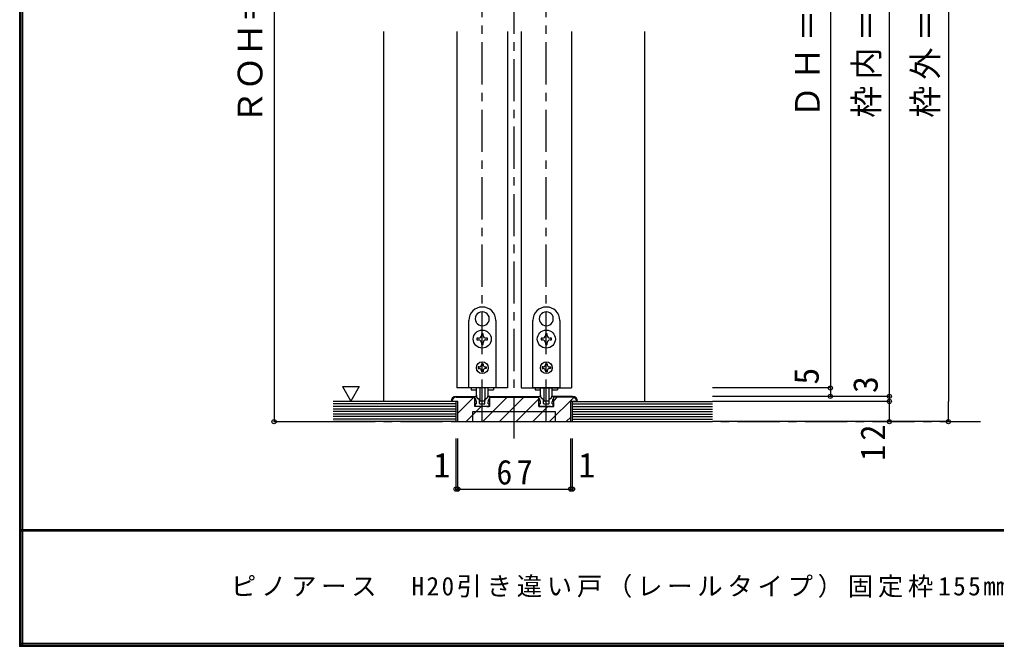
# Model space of a CAD drawing. Units: millimetres, scale not verified. Extents: x -973 to 977, y -718 to 696.
# Drawn here: x -973 to -394, y -701 to -329 of the extents above; entities that cross this region are included whole.
import ezdxf
from ezdxf.enums import TextEntityAlignment as Align

# ---------------------------------------------------------------- set-up
doc = ezdxf.new("R2010")
doc.units = ezdxf.units.MM
doc.header["$LTSCALE"] = 5
doc.header["$PDMODE"] = 32
doc.header["$PDSIZE"] = 2.5
doc.linetypes.add('CHAIN1', pattern=[8, 5, -1, 1, -1])
doc.linetypes.add('DASHED1', pattern=[1.8, 1.2, -0.6])
for name, color, linetype in [('0-1_通り芯', 4, 'CHAIN1'), ('0-2_柱', 7, 'Continuous'), ('0-3_仕上げ', 2, 'Continuous'), ('0-4_枠', 3, 'Continuous'), ('0-6_扉', 6, 'Continuous'), ('0-7_金物', 7, 'Continuous'), ('0-A_文字', 7, 'Continuous'), ('0-B_寸法', 7, 'Continuous'), ('0-C_ハッチ', 4, 'DASHED1'), ('F-1_枠', 6, 'Continuous'), ('F-A_文字', 7, 'Continuous')]:
    doc.layers.add(name, color=color, linetype=linetype)
doc.styles.add('ＭＳ ゴシック', font='')
doc.styles.get('ＭＳ ゴシック').set_extended_font_data('MS Gothic')

msp = doc.modelspace()

# ---------------------------------------------------------------- linework, layer by layer
at = {"layer": '0-1_通り芯'}
for p, q in [((-679.847, -577.5), (-679.847, -2.5)), ((-698.847, -567.5), (-698.847, -74.5)), ((-660.847, -567.5), (-660.847, -74.5)), ((-787.347, -567.5), (-403.347, -567.5))]:
    msp.add_line(p, q, dxfattribs=at)
at = {"layer": '0-2_柱', "color": 4}
for p, q in [((-822.347, -52.5), (-822.347, -567.5)), ((-822.347, -567.5), (-787.347, -567.5))]:
    msp.add_line(p, q, dxfattribs=at)
at = {"layer": '0-2_柱'}
msp.add_point((-822.347, -567.5), dxfattribs=at)
at = {"layer": '0-3_仕上げ'}
for p, q in [((-714.347, -555.5), (-787.347, -555.5)), ((-714.347, -567.5), (-714.347, -555.5)), ((-645.347, -567.5), (-645.347, -555.5)), ((-645.347, -555.5), (-562.347, -555.5)), ((-714.347, -567.5), (-787.347, -567.5)), ((-645.347, -567.5), (-562.347, -567.5))]:
    msp.add_line(p, q, dxfattribs=at)
at = {"layer": '0-3_仕上げ', "color": 7}
for p, q in [((-714.347, -557), (-787.347, -557)), ((-714.347, -558.5), (-787.347, -558.5)), ((-714.347, -560), (-787.347, -560)), ((-714.347, -561.5), (-787.347, -561.5)), ((-645.347, -557), (-562.347, -557)), ((-645.347, -558.5), (-562.347, -558.5)), ((-645.347, -560), (-562.347, -560)), ((-645.347, -561.5), (-562.347, -561.5)), ((-714.347, -563), (-787.347, -563)), ((-714.347, -564.5), (-787.347, -564.5)), ((-714.347, -566), (-787.347, -566)), ((-645.347, -563), (-562.347, -563)), ((-645.347, -564.5), (-562.347, -564.5)), ((-645.347, -566), (-562.347, -566))]:
    msp.add_line(p, q, dxfattribs=at)
at = {"layer": '0-4_枠', "color": 4}
for p, q in [((-757.347, -336), (-757.347, -555.5)), ((-602.347, -555.5), (-602.347, -336))]:
    msp.add_line(p, q, dxfattribs=at)
at = {"layer": '0-4_枠'}
for p, q in [((-713.347, -555.5), (-717.347, -555.5)), ((-714.347, -552.5), (-703.247, -552.5)), ((-714.347, -553), (-703.247, -553)), ((-713.347, -567.5), (-713.347, -555.5)), ((-703.247, -558.5), (-703.247, -552.5)), ((-694.447, -558.5), (-694.447, -552.5)), ((-694.447, -552.5), (-665.247, -552.5)), ((-694.447, -553), (-665.247, -553)), ((-665.247, -558.5), (-665.247, -552.5)), ((-656.447, -558.5), (-656.447, -552.5)), ((-645.347, -552.5), (-656.447, -552.5)), ((-645.347, -553), (-656.447, -553)), ((-642.347, -555.5), (-646.347, -555.5)), ((-646.347, -567.5), (-646.347, -555.5)), ((-704.347, -561.5), (-655.347, -561.5)), ((-704.347, -567.5), (-704.347, -561.5)), ((-694.447, -558.5), (-703.247, -558.5)), ((-665.247, -558.5), (-656.447, -558.5)), ((-655.347, -567.5), (-655.347, -561.5)), ((-713.347, -567.5), (-646.347, -567.5))]:
    msp.add_line(p, q, dxfattribs=at)
for centre, radius, start, end in [((-714.347, -555.5), 3, 90, 180), ((-714.347, -555.5), 2.5, 90.0008, 180), ((-645.347, -555.5), 3, 0, 90), ((-645.347, -555.5), 2.5, 0, 90)]:
    msp.add_arc(centre, radius, start, end, dxfattribs=at)
at = {"layer": '0-6_扉'}
for p, q in [((-713.847, -336), (-713.847, -547.5)), ((-683.847, -336), (-683.847, -547.5)), ((-675.847, -336), (-675.847, -547.5)), ((-645.847, -336), (-645.847, -547.5)), ((-683.847, -547.5), (-713.847, -547.5)), ((-675.847, -547.5), (-645.847, -547.5))]:
    msp.add_line(p, q, dxfattribs=at)
at = {"layer": '0-7_金物'}
for p, q in [((-698.946, -502.351), (-698.847, -502.45)), ((-698.748, -502.351), (-698.847, -502.45)), ((-660.946, -502.351), (-660.847, -502.45)), ((-660.748, -502.351), (-660.847, -502.45)), ((-706.847, -547.5), (-706.847, -507.5)), ((-702.489, -508.489), (-702.354, -508.525)), ((-702.391, -508.66), (-702.354, -508.525)), ((-695.205, -508.489), (-695.34, -508.525)), ((-695.303, -508.66), (-695.34, -508.525)), ((-690.847, -507.5), (-690.847, -547.5)), ((-668.847, -547.5), (-668.847, -507.5)), ((-664.489, -508.489), (-664.354, -508.525)), ((-664.391, -508.66), (-664.354, -508.525)), ((-657.205, -508.489), (-657.34, -508.525)), ((-657.303, -508.66), (-657.34, -508.525)), ((-652.847, -507.5), (-652.847, -547.5)), ((-699.347, -515.35), (-699.347, -516.3)), ((-698.347, -515.35), (-699.347, -515.35)), ((-698.347, -516.3), (-698.347, -515.35)), ((-661.347, -515.35), (-661.347, -516.3)), ((-660.347, -515.35), (-661.347, -515.35)), ((-660.347, -516.3), (-660.347, -515.35)), ((-701.047, -518), (-701.997, -518)), ((-701.997, -518), (-701.997, -519)), ((-701.997, -519), (-701.047, -519)), ((-698.347, -521.65), (-698.347, -520.7)), ((-695.697, -518), (-696.647, -518)), ((-696.647, -519), (-695.697, -519)), ((-695.697, -519), (-695.697, -518)), ((-663.047, -518), (-663.997, -518)), ((-663.997, -518), (-663.997, -519)), ((-663.997, -519), (-663.047, -519)), ((-660.347, -521.65), (-660.347, -520.7)), ((-657.697, -518), (-658.647, -518)), ((-658.647, -519), (-657.697, -519)), ((-657.697, -519), (-657.697, -518)), ((-699.347, -533.1), (-698.347, -533.1)), ((-699.347, -533.1), (-699.347, -533.7)), ((-698.347, -533.1), (-698.347, -533.7)), ((-661.347, -533.1), (-660.347, -533.1)), ((-661.347, -533.1), (-661.347, -533.7)), ((-660.347, -533.1), (-660.347, -533.7)), ((-700.647, -535), (-701.247, -535)), ((-701.247, -535), (-701.247, -536)), ((-701.247, -536), (-700.647, -536)), ((-699.347, -537.3), (-699.347, -537.9)), ((-698.347, -537.9), (-699.347, -537.9)), ((-698.347, -537.3), (-698.347, -537.9)), ((-697.047, -535), (-696.447, -535)), ((-662.647, -535), (-663.247, -535)), ((-663.247, -535), (-663.247, -536)), ((-663.247, -536), (-662.647, -536)), ((-661.347, -537.3), (-661.347, -537.9)), ((-660.347, -537.9), (-661.347, -537.9)), ((-660.347, -537.3), (-660.347, -537.9)), ((-659.047, -535), (-658.447, -535)), ((-690.847, -547.5), (-706.847, -547.5)), ((-705.447, -547.5), (-705.447, -548.7)), ((-705.447, -548.7), (-702.315, -548.7)), ((-702.347, -551.921), (-702.347, -547.5)), ((-700.347, -547.5), (-700.347, -555.121)), ((-697.347, -547.5), (-697.347, -555.121)), ((-695.379, -548.7), (-692.247, -548.7)), ((-695.347, -551.921), (-695.347, -547.5)), ((-692.247, -547.5), (-692.247, -548.7)), ((-652.847, -547.5), (-668.847, -547.5)), ((-667.447, -547.5), (-667.447, -548.7)), ((-667.447, -548.7), (-664.315, -548.7)), ((-664.347, -551.921), (-664.347, -547.5)), ((-662.347, -547.5), (-662.347, -555.121)), ((-659.347, -547.5), (-659.347, -555.121)), ((-657.379, -548.7), (-654.247, -548.7)), ((-657.347, -551.921), (-657.347, -547.5)), ((-654.247, -547.5), (-654.247, -548.7)), ((-703.347, -552.5), (-702.804, -552.5)), ((-703.347, -553.5), (-703.347, -552.5)), ((-701.185, -553.912), (-702.45, -552.647)), ((-702.347, -557), (-702.347, -555.736)), ((-700.973, -554), (-700.647, -554)), ((-700.447, -556.7), (-700.447, -554.2)), ((-697.647, -555.421), (-700.047, -555.421)), ((-697.247, -556.7), (-697.247, -554.2)), ((-696.721, -554), (-697.047, -554)), ((-696.509, -553.912), (-695.243, -552.647)), ((-695.347, -557), (-695.347, -555.736)), ((-665.347, -552.5), (-664.804, -552.5)), ((-665.347, -553.5), (-665.347, -552.5)), ((-663.185, -553.912), (-664.45, -552.647)), ((-664.347, -557), (-664.347, -555.736)), ((-662.973, -554), (-662.647, -554)), ((-662.447, -556.7), (-662.447, -554.2)), ((-659.647, -555.421), (-662.047, -555.421)), ((-659.247, -556.7), (-659.247, -554.2)), ((-658.721, -554), (-659.047, -554)), ((-658.509, -553.912), (-657.243, -552.647)), ((-657.347, -557), (-657.347, -555.736)), ((-702.647, -558.5), (-703.133, -557.274)), ((-702.347, -557), (-702.947, -557)), ((-701.547, -558.5), (-702.647, -558.5)), ((-701.547, -558.5), (-701.347, -558.3)), ((-701.347, -558.3), (-701.147, -558.5)), ((-696.547, -558.5), (-701.147, -558.5)), ((-698.847, -557.3), (-698.547, -557)), ((-698.547, -557), (-697.547, -557)), ((-696.347, -558.3), (-696.547, -558.5)), ((-696.147, -558.5), (-696.347, -558.3)), ((-696.147, -558.5), (-695.047, -558.5)), ((-695.347, -557), (-694.747, -557)), ((-695.047, -558.5), (-694.561, -557.274)), ((-664.647, -558.5), (-665.133, -557.274)), ((-664.347, -557), (-664.947, -557)), ((-663.547, -558.5), (-664.647, -558.5)), ((-663.547, -558.5), (-663.347, -558.3)), ((-663.347, -558.3), (-663.147, -558.5)), ((-658.547, -558.5), (-663.147, -558.5)), ((-660.847, -557.3), (-660.547, -557)), ((-660.547, -557), (-659.547, -557)), ((-658.347, -558.3), (-658.547, -558.5)), ((-658.147, -558.5), (-658.347, -558.3)), ((-658.147, -558.5), (-657.047, -558.5)), ((-657.347, -557), (-656.747, -557)), ((-657.047, -558.5), (-656.561, -557.274))]:
    msp.add_line(p, q, dxfattribs=at)
for points in [[(-699.347, -520.7), (-699.347, -521.65), (-698.347, -521.65)], [(-661.347, -520.7), (-661.347, -521.65), (-660.347, -521.65)], [(-696.447, -535), (-696.447, -536), (-697.047, -536)], [(-658.447, -535), (-658.447, -536), (-659.047, -536)], [(-694.347, -553.5), (-694.347, -552.5), (-694.89, -552.5)], [(-656.347, -553.5), (-656.347, -552.5), (-656.89, -552.5)], [(-700.147, -557), (-699.147, -557), (-698.847, -557.3)], [(-662.147, -557), (-661.147, -557), (-660.847, -557.3)]]:
    msp.add_lwpolyline(points, dxfattribs=at)
for centre, radius in [((-698.847, -518.5), 5.35), ((-660.847, -518.5), 5.35), ((-698.847, -535.5), 3.5), ((-660.847, -535.5), 3.5)]:
    msp.add_circle(centre, radius, dxfattribs=at)
for centre, radius, start, end in [((-698.847, -507.5), 8, 0, 180), ((-698.847, -506.5), 4.15, 91.3645, 208.6355), ((-698.847, -506.5), 4.15, 331.3645, 88.6355), ((-660.847, -507.5), 8, 0, 180), ((-660.847, -506.5), 4.15, 91.3645, 208.6355), ((-660.847, -506.5), 4.15, 331.3645, 88.6355), ((-698.847, -506.5), 4.15, 211.3645, 328.6355), ((-660.847, -506.5), 4.15, 211.3645, 328.6355), ((-701.047, -516.3), 1.7, 270, 0), ((-701.047, -520.7), 1.7, 0, 90), ((-696.647, -516.3), 1.7, 180, 270), ((-696.647, -520.7), 1.7, 90, 180), ((-663.047, -516.3), 1.7, 270, 0), ((-663.047, -520.7), 1.7, 0, 90), ((-658.647, -516.3), 1.7, 180, 270), ((-658.647, -520.7), 1.7, 90, 180), ((-700.647, -533.7), 1.3, 270, 0), ((-700.647, -537.3), 1.3, 0, 90), ((-697.047, -533.7), 1.3, 180, 270), ((-697.047, -537.3), 1.3, 90, 180), ((-662.647, -533.7), 1.3, 270, 0), ((-662.647, -537.3), 1.3, 0, 90), ((-659.047, -533.7), 1.3, 180, 270), ((-659.047, -537.3), 1.3, 90, 180), ((-705.347, -555.736), 3, 0, 48.19), ((-702.804, -553), 0.5, 45, 90), ((-700.347, -551.921), 2, 180, 264.78409), ((-700.973, -553.7), 0.3, 225, 270), ((-700.647, -554.2), 0.2, 0, 90), ((-700.547, -554.112), 0.2, 0, 84.78409), ((-700.047, -555.121), 0.3, 180, 270), ((-697.647, -555.121), 0.3, 270, 0), ((-697.147, -554.112), 0.2, 95.21591, 180), ((-697.047, -554.2), 0.2, 90, 180), ((-697.347, -551.921), 2, 275.21591, 0), ((-696.721, -553.7), 0.3, 270, 315), ((-692.347, -555.736), 3, 131.81, 180), ((-694.89, -553), 0.5, 90, 135), ((-667.347, -555.736), 3, 0, 48.19), ((-664.804, -553), 0.5, 45, 90), ((-662.347, -551.921), 2, 180, 264.78409), ((-662.973, -553.7), 0.3, 225, 270), ((-662.647, -554.2), 0.2, 0, 90), ((-662.547, -554.112), 0.2, 0, 84.78409), ((-662.047, -555.121), 0.3, 180, 270), ((-659.647, -555.121), 0.3, 270, 0), ((-659.147, -554.112), 0.2, 95.21591, 180), ((-659.047, -554.2), 0.2, 90, 180), ((-659.347, -551.921), 2, 275.21591, 0), ((-658.721, -553.7), 0.3, 270, 315), ((-654.347, -555.736), 3, 131.81, 180), ((-656.89, -553), 0.5, 90, 135), ((-702.947, -557.2), 0.2, 90, 201.616), ((-700.147, -556.7), 0.3, 180, 270), ((-697.547, -556.7), 0.3, 270, 0), ((-694.747, -557.2), 0.2, 338.384, 90), ((-664.947, -557.2), 0.2, 90, 201.616), ((-662.147, -556.7), 0.3, 180, 270), ((-659.547, -556.7), 0.3, 270, 0), ((-656.747, -557.2), 0.2, 338.384, 90)]:
    msp.add_arc(centre, radius, start, end, dxfattribs=at)
at = {"layer": '0-A_文字'}
msp.add_line((-781.782, -546.686), (-776.782, -555.347), dxfattribs=at)
msp.add_lwpolyline([(-781.782, -546.686), (-771.782, -546.686), (-776.782, -555.347)], dxfattribs=at)
at = {"layer": '0-B_寸法', "color": 4}
for p, q in [((-422.347, -60.5), (-422.347, -555.5)), ((-457.347, -567.5), (-457.347, -90.5)), ((-492.347, -104.5), (-492.347, -547.5)), ((-492.347, -547.5), (-562.347, -547.5)), ((-492.347, -547.5), (-492.347, -552.5)), ((-457.347, -552.5), (-562.347, -552.5)), ((-457.347, -555.5), (-562.347, -555.5)), ((-422.347, -567.5), (-422.347, -555.5)), ((-458.408, -567.5), (-562.347, -567.5)), ((-714.347, -607.5), (-714.347, -577.5)), ((-713.347, -607.5), (-713.347, -577.5)), ((-714.347, -607.5), (-713.347, -607.5))]:
    msp.add_line(p, q, dxfattribs=at)
for points in [[(-422.347, -567.5), (-457.927, -567.5), (-458.408, -567.5)], [(-713.347, -607.5), (-646.347, -607.5), (-646.347, -577.5)], [(-646.347, -607.5), (-645.347, -607.5), (-645.347, -577.5)]]:
    msp.add_lwpolyline(points, dxfattribs=at)
at = {"layer": '0-B_寸法'}
for p in [(-492.347, -547.5), (-492.347, -552.5), (-457.347, -552.5), (-457.347, -555.5), (-457.347, -567.5), (-422.347, -567.5), (-714.347, -607.5), (-713.347, -607.5), (-646.347, -607.5), (-645.347, -607.5)]:
    msp.add_point(p, dxfattribs=at)
at = {"layer": '0-C_ハッチ', "linetype": 'Continuous'}
for p, q in [((-713.347, -562.463), (-703.884, -553)), ((-698.585, -567.5), (-684.085, -553)), ((-688.685, -567.5), (-674.185, -553)), ((-678.786, -567.5), (-665.247, -553.961)), ((-658.987, -567.5), (-644.601, -553.114)), ((-656.447, -555.061), (-654.386, -553)), ((-708.484, -567.5), (-699.484, -558.5)), ((-668.886, -567.5), (-659.886, -558.5)), ((-649.087, -567.5), (-646.347, -564.76))]:
    msp.add_line(p, q, dxfattribs=at)
at = {"layer": 'F-1_枠'}
for p, q in [((-973.347, 695.833), (-973.347, -700.833)), ((-972.514, 695.833), (-972.514, -700.833)), ((-971.68, 695.833), (-971.68, -700.833)), ((976.653, -631.667), (-973.347, -631.667)), ((976.653, -632.5), (-973.347, -632.5)), ((976.653, -699.167), (-973.347, -699.167)), ((976.653, -700), (-973.347, -700)), ((976.653, -700.833), (-973.347, -700.833))]:
    msp.add_line(p, q, dxfattribs=at)

# ---------------------------------------------------------------- texts
at = {"layer": '0-2_柱', "style": 'ＭＳ ゴシック'}
msp.add_text('ＲＯＨ＝2,055', height=14.66, rotation=90, dxfattribs=at).set_placement((-824.847, -391), align=Align.BOTTOM_LEFT)
at = {"layer": '0-B_寸法', "style": 'ＭＳ ゴシック'}
for s, p in [('5', (-494.847, -545.5)), ('3', (-459.847, -550.5))]:
    msp.add_text(s, height=14.66, rotation=90, dxfattribs=at).set_placement(p, align=Align.BOTTOM_LEFT)
for p in [(-727.847, -605), (-641.847, -605)]:
    msp.add_text('1', height=14.66, dxfattribs=at).set_placement(p, align=Align.BOTTOM_LEFT)
at = {"layer": '0-B_寸法', "char_height": 14.66, "attachment_point": 7, "rotation": 90, "style": 'ＭＳ ゴシック'}
for s, insert in [('\\T1.19;\\W0.95;ＤＨ＝1,983', (-494.847, -387.25)), ('\\T1.19;\\W0.95;枠内＝2,002', (-459.847, -387.25)), ('\\T1.19;\\W0.95;枠外＝2,047', (-424.847, -387.25)), ('\\T1.27;\\W0.95;12', (-459.847, -590.75))]:
    msp.add_mtext(s, dxfattribs=dict(at, insert=insert))
at = {"layer": '0-B_寸法', "insert": (-690.472, -605), "char_height": 14.66, "attachment_point": 7, "style": 'ＭＳ ゴシック'}
msp.add_mtext('\\T1.27;\\W0.95;67', dxfattribs=at)
at = {"layer": 'F-A_文字', "insert": (-847.938, -673.333), "char_height": 11, "attachment_point": 7, "style": 'ＭＳ ゴシック'}
msp.add_mtext('\\T1.19;ピノアース\u3000H20引き違い戸（レールタイプ）固定枠155㎜幅\u30003方枠＋敷居Q型／床直付けレール', dxfattribs=at)

doc.saveas('drawing.dxf')
